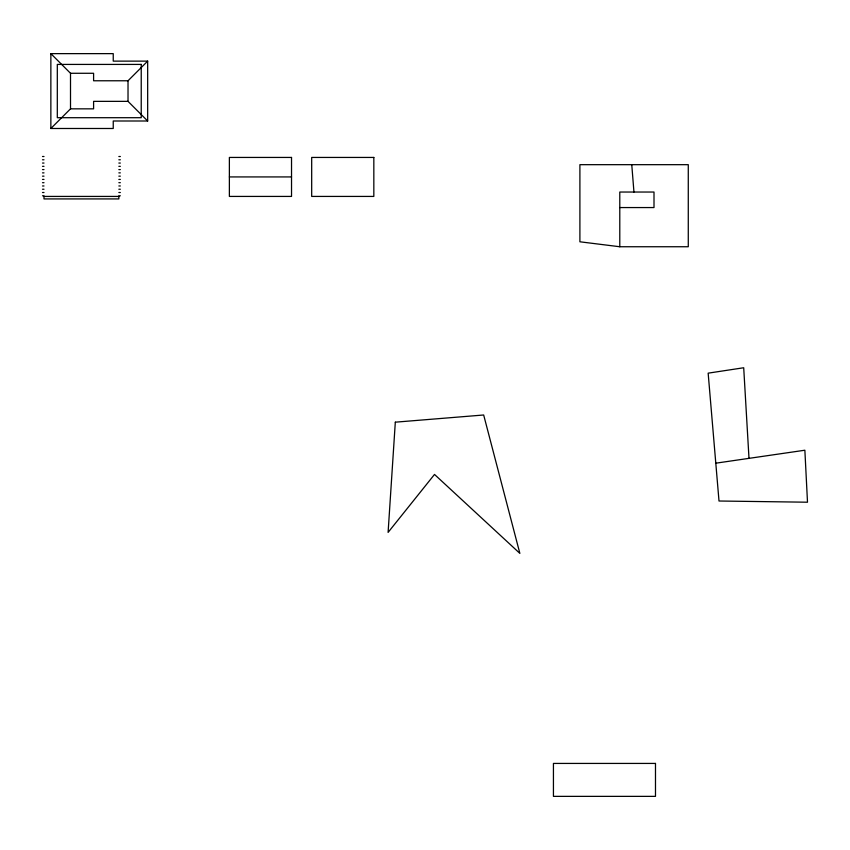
<?xml version="1.0" encoding="UTF-8"?>
<svg xmlns="http://www.w3.org/2000/svg" width="850" height="850" viewBox="0 0 850 850"><rect width="100%" height="100%" fill="white"/><g stroke="black" fill="none" stroke-linecap="round" stroke-linejoin="round"><path stroke-width="1.27" d="M50.862 128.488L70.507 108.843L70.507 73.281L50.862 53.635L113.241 53.635L113.241 61.126L147.666 61.126L147.666 120.998L113.241 120.998L113.241 128.488L50.862 128.488L50.862 53.635M70.507 73.281L93.596 73.281L93.596 80.771L128.021 80.771L147.666 61.126M715.796 463.186L804.865 450.224L807.5 502.212L719.004 501.011L708.156 373.161L743.707 367.752L748.999 458.352M147.666 120.998L128.021 101.352L93.596 101.352L93.596 108.843L70.507 108.843M42.5 156.506L43.998 156.506M118.851 156.506L120.339 156.506M42.5 159.779L43.998 159.779M118.851 159.779L120.339 159.779M42.5 163.051L43.998 163.051M118.851 163.051L120.339 163.051M42.5 166.324L43.998 166.324M118.851 166.324L120.339 166.324M42.5 169.596L43.998 169.596M118.851 169.596L120.339 169.596M42.5 172.869L43.998 172.869M118.851 172.869L120.339 172.869M42.5 176.152L43.998 176.152M118.851 176.152L120.339 176.152M229.373 176.928L291.529 176.928M42.5 179.424L43.998 179.424M118.851 179.424L120.339 179.424M42.5 182.697L43.998 182.697M118.851 182.697L120.339 182.697M42.5 185.969L43.998 185.969M118.851 185.969L120.339 185.969M42.5 189.242L43.998 189.242M118.851 189.242L120.339 189.242M42.5 192.514L43.998 192.514M118.851 192.514L120.339 192.514M42.5 195.798L43.998 195.798M118.851 195.798L120.339 195.798M619.788 207.559L654.001 207.559L654.001 192.036L619.788 192.036L619.788 246.744L688.277 246.744L688.277 164.677L579.902 164.677L579.902 241.793L619.788 246.744M631.763 164.677L633.951 192.036M128.021 80.771L128.021 101.352M395.314 422.174L388.099 532.398L434.509 474.438L519.86 553.382L483.671 414.991L395.314 422.174M141.227 64.419L57.311 64.419L57.311 117.704L141.227 117.704L141.227 64.419M291.529 157.441L229.373 157.441L229.373 196.424L291.529 196.424L291.529 157.441M373.83 157.441L311.684 157.441L311.684 196.424L373.83 196.424L373.83 157.441M118.851 196.424L43.998 196.424L43.998 198.921L118.851 198.921L118.851 196.424M655.488 763.428L553.435 763.428L553.435 796.365L655.488 796.365L655.488 763.428"/></g></svg>
